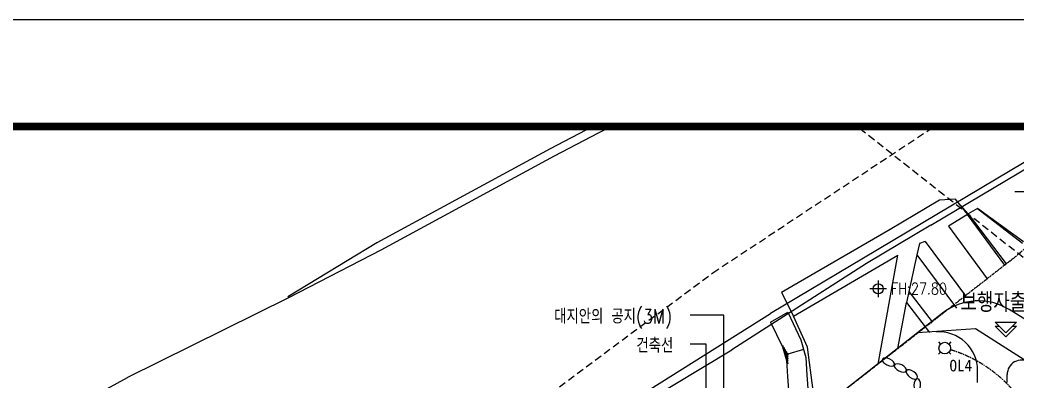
# Model space of a CAD drawing. Header units: millimetres. Extents: x 1145859089 to 1147511753, y -1047484727 to -1047247487.
# Drawn here: x 1146210575 to 1146313392, y -1047284779 to -1047247487 of the extents above; entities that cross this region are included whole.
import ezdxf
from ezdxf.enums import TextEntityAlignment as Align
from ezdxf.xclip import XClip

# ---------------------------------------------------------------- set-up
doc = ezdxf.new("R2010")
doc.units = ezdxf.units.MM
doc.header["$LTSCALE"] = 100
doc.header["$MEASUREMENT"] = 0
doc.header["$XCLIPFRAME"] = 2
for name, pattern in [('CENTERX2', [4, 2.5, -0.5, 0.5, -0.5]), ('단지배치도$0$HID', [2.3, 1.5, -0.8]), ('단지배치도$0$PHANTOM', [2.5, 1.25, -0.25, 0.25, -0.25, 0.25, -0.25])]:
    doc.linetypes.add(name, pattern=pattern)
doc.layers.get('0').update_dxf_attribs({"linetype": 'CONTINUOUS'})
doc.layers.get('Defpoints').update_dxf_attribs({"linetype": 'CONTINUOUS'})
for name, color, linetype in [('01-전등등기구', 2, 'CONTINUOUS'), ('L-지중매입', 3, 'CENTERX2'), ('SHEET', 7, 'CONTINUOUS'), ('SHEET$0$BDR', 4, 'CONTINUOUS'), ('SHEET$0$sheet', 3, 'CONTINUOUS'), ('TEXT', 7, 'CONTINUOUS'), ('XREF', 135, 'CONTINUOUS'), ('단지배치도$0$S240910', 33, 'CONTINUOUS'), ('단지배치도$0$W240910', 135, 'CONTINUOUS')]:
    doc.layers.add(name, color=color, linetype=linetype)
doc.styles.add('단지배치도$0$WS1', font='romans.shx', dxfattribs={"width": 0.8, "bigfont": 'whgtxt.shx'})
doc.styles.add('돋움체', font='DotumChe.ttf')

# ---------------------------------------------------------------- blocks, each defined once
blk = doc.blocks.new('단지배치도$0$zw$9902')
at = {"layer": '단지배치도$0$W240910', "linetype": '단지배치도$0$HID', "ltscale": 5}
for p, q in [((13350, 97776), (51526, 123029)), ((60693, 87240), (17903, 121018)), ((-4315, 84623), (13350, 97776))]:
    blk.add_line(p, q, dxfattribs=at)
at = {"layer": '단지배치도$0$W240910'}
for p, q in [((8518, 115820), (1531, 112180)), ((1124, 112960), (-3438, 110575)), ((1531, 112180), (-3024, 109799)), ((52042, 113080), (28869, 99285)), ((-3438, 110575), (-21300, 100875)), ((-3024, 109799), (-20880, 100102)), ((35841, 102692), (46186, 108847)), ((46200, 106133), (44485, 106133)), ((36709, 105278), (31625, 102253)), ((38325, 105371), (36709, 105278)), ((39686, 103847), (38325, 105371)), ((38325, 105371), (39603, 103796)), ((40627, 104399), (39686, 103847)), ((39686, 103847), (43591, 98681)), ((45371, 100957), (40627, 104399)), ((40627, 104399), (45285, 100824)), ((39603, 103796), (37633, 102571)), ((43455, 98574), (39603, 103796)), ((31625, 102253), (20422, 95753)), ((35841, 102692), (29193, 98733)), ((37633, 102571), (41652, 97162)), ((-21303, 100874), (-30485, 95283)), ((34655, 100785), (34396, 99637)), ((35243, 101000), (34655, 100785)), ((35243, 101000), (39403, 95401)), ((-20880, 100102), (-30416, 95184)), ((29193, 98733), (15324, 89818)), ((28869, 99285), (19303, 93557)), ((21680, 93297), (32422, 99580)), ((30398, 88347), (32422, 99580)), ((34396, 99637), (33323, 94688)), ((34396, 99637), (38486, 94133)), ((30405, 96976), (30405, 95261)), ((20422, 95753), (21680, 93297)), ((31262, 96118), (29548, 96118)), ((33573, 95839), (35978, 92717)), ((-30416, 95184), (-46997, 86959)), ((32439, 89946), (33323, 94688)), ((33323, 94688), (35685, 91624)), ((19305, 92659), (21076, 93714)), ((21076, 93714), (22416, 90841)), ((37044, 93593), (34465, 91574)), ((57685, 85441), (43900, 93971)), ((-514, 81115), (19301, 93556)), ((14476, 93396), (11005, 93396)), ((14476, 70024), (14476, 93396)), ((19301, 93556), (19301, 93556)), ((19305, 92659), (20537, 90139)), ((23095, 90095), (21680, 93297)), ((42450, 92667), (43553, 91564)), ((42450, 92667), (44657, 92667)), ((43553, 91564), (44657, 92667)), ((34455, 91570), (21789, 81645)), ((40437, 92002), (34455, 91570)), ((57289, 81207), (40437, 92002)), ((42450, 92276), (42842, 92276)), ((42450, 92276), (43553, 91173)), ((43553, 91173), (44657, 92276)), ((44265, 92276), (44657, 92276)), ((22416, 90841), (22932, 89036)), ((-5551, 77304), (15324, 89818)), ((12664, 90410), (11005, 90410)), ((12664, 72454), (12664, 90410)), ((20537, 90139), (20946, 88705)), ((21116, 88348), (20566, 90271)), ((21112, 88596), (20695, 90058)), ((21109, 88845), (20823, 89845)), ((21106, 89094), (20952, 89632)), ((21113, 89304), (21069, 89458)), ((22702, 89841), (21091, 89381)), ((23685, 85617), (23095, 90095)), ((20946, 88705), (21032, 87072)), ((22932, 89036), (23027, 87213)), ((40650, 86454), (40650, 87681)), ((-109982, 52673), (-47000, 86963)), ((-47000, 86963), (-46997, 86959)), ((21032, 87072), (21198, 85211)), ((23027, 87213), (23190, 85389)), ((43700, 86454), (43700, 87258))]:
    blk.add_line(p, q, dxfattribs=at)
at = {"layer": '단지배치도$0$W240910', "linetype": '단지배치도$0$PHANTOM'}
for p, q in [((51551, 105339), (44010, 98976)), ((43978, 98986), (21800, 81612)), ((44010, 98975), (43978, 98986)), ((44010, 98976), (44010, 98975))]:
    blk.add_line(p, q, dxfattribs=at)
at = {"layer": '단지배치도$0$W240910'}
blk.add_circle((30405, 96118), 514, dxfattribs=at)
for centre, radius, start, end in [((40743, 88869), 6000, 58.2505, 128.06112), ((36650, 87681), 4000, 0, 93.97948), ((45200, 87258), 1500, 58.2505, 180)]:
    blk.add_arc(centre, radius, start, end, dxfattribs=at)
at = {"layer": '단지배치도$0$W240910', "extrusion": (0, 0, -1)}
for centre, major_axis in [((31450, 88559, 0), (613, -294)), ((31450, 88559, 0), (613, -294)), ((32684, 87951, 0), (613, -294)), ((33873, 87273, 0), (556, -392)), ((34431, 86153, 0), (-12, -680))]:
    blk.add_ellipse(centre, major_axis=major_axis, ratio=0.5, dxfattribs=at)
at = {"layer": '단지배치도$0$S240910', "style": '단지배치도$0$WS1', "width": 0.8}
for s, height, p in [('FH:27.80', 1200, (31723, 95536)), ('대지안의 공지(3M)', 1500, (-3015, 92529)), ('건축선', 1500, (5463, 89529))]:
    blk.add_text(s, height=height, dxfattribs=at).set_placement(p)
blk.add_text('보행자출입구', height=2000, dxfattribs=at).set_placement((43970, 93713), align=Align.CENTER)
blk = doc.blocks.new('단지배치도')
blk.add_blockref('단지배치도$0$zw$9902', (141034, 142437))
blk = doc.blocks.new('SHEET$0$zw$653F')
at = {"layer": 'Defpoints', "color": 0}
blk.add_lwpolyline([(826.33, 0), (0, 0), (0, -593.1), (826.33, -593.1)], close=True, dxfattribs=at)
at = {"layer": 'SHEET$0$sheet', "const_width": 2}
blk.add_lwpolyline([(27.5, -27.5), (813.83, -27.5), (813.83, -579), (27.5, -579)], close=True, dxfattribs=at)
blk = doc.blocks.new('SHEET$0$미소건축시트')
blk.add_blockref('SHEET$0$zw$653F', (0, 593.1))
blk = doc.blocks.new('SHEET')
at = {"layer": 'SHEET$0$BDR', "xscale": 100, "yscale": 100, "zscale": 100}
blk.add_blockref('SHEET$0$미소건축시트', (1200122, -1758265), dxfattribs=at)
blk = doc.blocks.new('L옥외보안등')
at = {"layer": '01-전등등기구', "linetype": 'Continuous', "ltscale": 2}
for p, q in [((0, 3.18), (0.53, 2.65)), ((3.18, 3.18), (2.65, 2.65)), ((0.53, 0.53), (0, 0)), ((2.65, 0.53), (3.18, 0))]:
    blk.add_line(p, q, dxfattribs=at)
at = {"layer": '01-전등등기구'}
blk.add_circle((1.59, 1.59), 1.5, dxfattribs=at)

msp = doc.modelspace()

# ---------------------------------------------------------------- linework, layer by layer
at = {"layer": 'L-지중매입', "ltscale": 2}
msp.add_arc((1146302409.467379, -1047294970.571751, 1673713.366374), 14047.030813, 15.4465065686, 72.9999406097, dxfattribs=at)

# ---------------------------------------------------------------- block references
at = {"layer": '01-전등등기구', "linetype": 'Continuous', "ltscale": 2, "xscale": 400.0000000000001, "yscale": 400.0000000000001, "zscale": 400.0000000000001}
msp.add_blockref('L옥외보안등', (1146305303.103334, -1047282010.414803), dxfattribs=at)
at = {"layer": 'SHEET', "linetype": 'Continuous', "ltscale": 2, "xscale": 4, "yscale": 4, "zscale": 4}
msp.add_blockref('SHEET', (1141389133.38496, -1040451665.300647), dxfattribs=at)
at = {"layer": 'XREF'}
ref = msp.add_blockref('단지배치도', (1146127639.433663, -1047513806.462535), dxfattribs=at)
XClip(ref).set_block_clipping_path([(72982.4064819524, 34919.7593965298), (360382.4067475507, 255319.7593436697)])

# ---------------------------------------------------------------- texts
at = {"layer": 'TEXT', "style": '돋움체'}
msp.add_text('OL4', height=1200, dxfattribs=at).set_placement((1146306426.307265, -1047283179.730999), align=Align.MIDDLE_LEFT)

doc.saveas('drawing.dxf')
